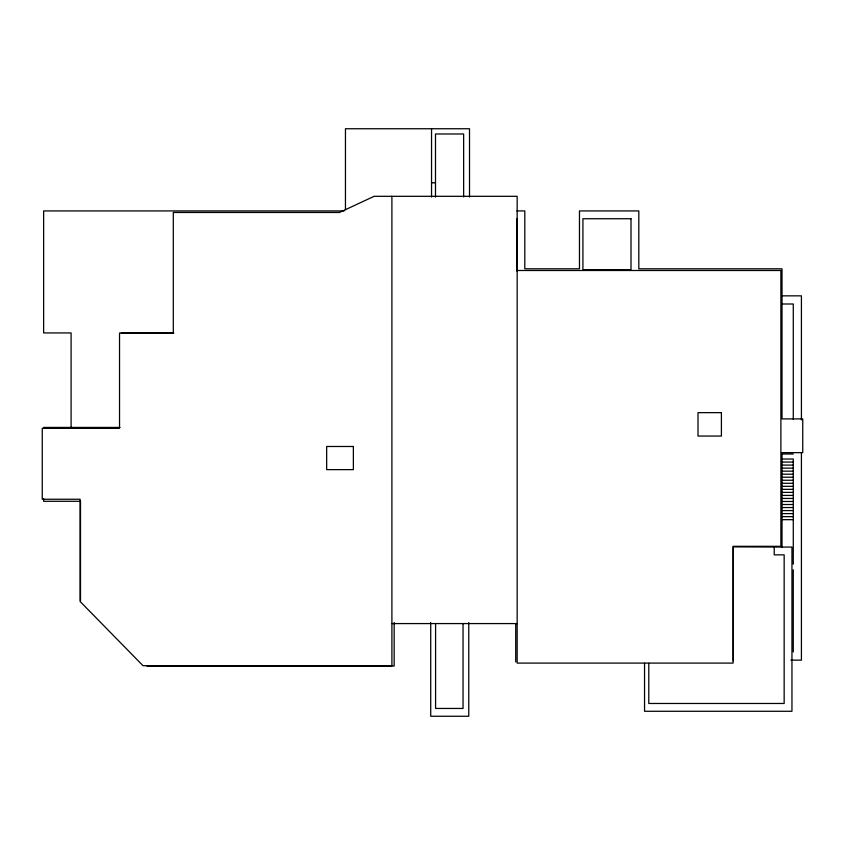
<?xml version="1.0" encoding="UTF-8"?>
<svg xmlns="http://www.w3.org/2000/svg" width="845" height="845" viewBox="0 0 845 845"><rect width="100%" height="100%" fill="white"/><g stroke="black" fill="none" stroke-linecap="round" stroke-linejoin="round"><path stroke-width="1.27" d="M431.541 182.816L435.492 182.816M344.137 210.923L43.634 210.923L43.634 332.93L71.096 332.93L71.096 427.433M516.918 210.923L524.808 210.923L524.808 268.805L579.469 268.805L579.469 210.923L638.809 210.923L638.809 268.805L782.016 268.805L782.016 418.909L802.75 418.909L802.75 452.645L782.016 452.645L782.016 547.064L791.955 547.064L791.955 711.279L644.545 711.279L644.545 663.219M517.161 270.495L780.886 270.495L780.886 546.314L733.08 546.314L733.08 663.093L517.161 663.093L517.161 196.315L374.103 196.315L339.458 212.475L173.299 212.475L173.299 333.057L119.536 333.057L119.536 428.299L42.25 428.299L42.25 499.247L80.106 499.247L80.106 601.482L143.027 665.712L391.9 665.712L391.9 196.315M781.636 295.845L801.419 295.845L801.419 419.923M781.583 303.999L793.275 303.999L793.275 419.395M121.268 332.93L173.88 332.93M43.634 427.433L119.958 427.433M781.477 453.997L793.275 453.997M781.636 459.025L793.275 459.025L793.275 564.185M781.636 462.057L793.233 462.057M781.636 465.088L793.233 465.088M781.636 468.13L793.233 468.13M781.636 471.161L793.233 471.161M781.636 474.193L793.233 474.193M781.636 477.224L793.233 477.224M781.636 480.256L793.233 480.256M781.636 483.287L793.233 483.287M781.636 486.319L793.233 486.319M781.636 489.35L793.233 489.35M781.636 492.381L793.233 492.381M781.636 495.413L793.233 495.413M781.636 498.444L793.233 498.444M781.636 501.476L793.233 501.476M781.636 504.507L793.233 504.507M781.636 507.549L793.233 507.549M781.636 510.581L793.233 510.581M781.636 513.612L793.233 513.612M781.636 516.644L793.233 516.644M781.636 519.675L793.233 519.675M782.016 547.064L733.291 546.884L733.291 660.748M391.9 623.578L517.161 623.578M790.941 660.146L801.419 660.146L801.419 452.92M146.903 666.04L394.161 666.04L394.161 622.533M793.275 569.836L793.275 651.991M774.221 546.884L774.221 554.859L784.16 554.859L784.16 703.473L648.791 703.473L648.791 663.336M517.013 218.728L517.013 271.224M515.714 623.8L515.714 661.92M469.514 196.927L469.514 128.746L345.457 128.746L345.457 209.623M468.764 622.554L468.764 716.254L430.718 716.254L430.718 622.554M463.641 196.927L463.641 133.985L435.492 133.985L435.492 197.033M463.049 623.621L463.049 708.448L435.587 708.448L435.587 623.621M431.541 128.746L431.541 197.033M80.507 600.563L80.507 501.296L43.634 501.296L43.634 498.656M631.004 218.728L582.923 218.728L582.923 269.682L631.004 269.682L631.004 218.728M721.408 412.645L698.012 412.645L698.012 436.052L721.408 436.052L721.408 412.645M353.368 446.487L326.666 446.487L326.666 469.63L353.368 469.63L353.368 446.487"/></g></svg>
